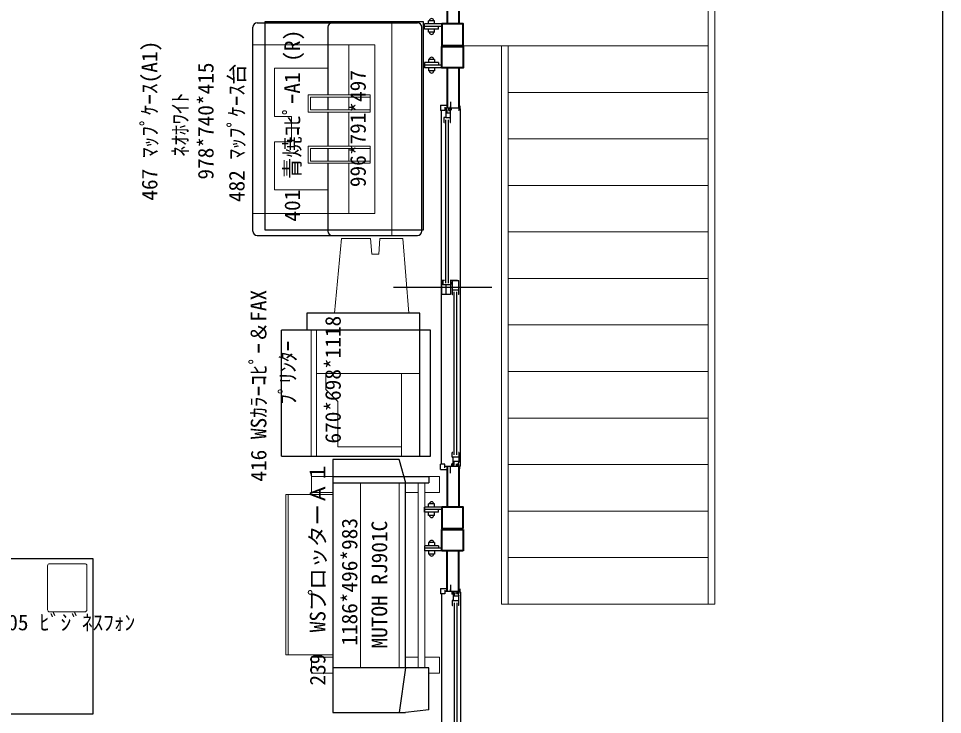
# Model space of a CAD drawing. Units: millimetres, scale not verified. Extents: x -9739 to 9926, y -7024 to 6958.
# Drawn here: x 5594 to 9923, y -4137 to -877 of the extents above; entities that cross this region are included whole.
import ezdxf
from ezdxf.enums import TextEntityAlignment as Align

# ---------------------------------------------------------------- set-up
doc = ezdxf.new("R2010")
doc.units = ezdxf.units.MM
doc.header["$LTSCALE"] = 50
for name, color, linetype, lineweight in [('0-0', 7, 'Continuous', 25), ('0-1', 7, 'Continuous', 25), ('0-2', 4, 'Continuous', 18), ('0-4', 7, 'Continuous', 25)]:
    doc.layers.add(name, color=color, linetype=linetype, lineweight=lineweight)
doc.styles.add('ＭＳ ゴシック', font='')
doc.styles.get('ＭＳ ゴシック').set_extended_font_data('MS Gothic')

msp = doc.modelspace()

# ---------------------------------------------------------------- linework, layer by layer
at = {"layer": '0-0'}
msp.add_lwpolyline([(-9739.2, 6958.36), (9922.96, 6958.36), (9922.96, -7024.08)], dxfattribs=at)
at = {"layer": '0-1', "color": 2, "lineweight": 40}
for p, q in [((7601.47, -712.3), (7601.47, -902.3)), ((7656.47, -712.3), (7656.47, -902.3)), ((7601.47, -1107.3), (7601.47, -1297.3)), ((7656.47, -1107.3), (7656.47, -1297.3)), ((7601.47, -2975.3), (7601.47, -3165.3)), ((7656.47, -2975.3), (7656.47, -3165.3)), ((7576.47, -3270.3), (7676.47, -3270.3)), ((7576.47, -3370.3), (7576.47, -3270.3)), ((7676.47, -3270.3), (7676.47, -3370.3)), ((7676.47, -3370.3), (7576.47, -3370.3)), ((7601.47, -3560.3), (7601.47, -3370.3)), ((7656.47, -3560.3), (7656.47, -3370.3))]:
    msp.add_line(p, q, dxfattribs=at)
at = {"layer": '0-1'}
for p, q in [((7496.47, -926.3), (7496.47, -902.3)), ((7576.47, -902.3), (7496.47, -902.3)), ((7542.97, -887.3), (7514.97, -887.3)), ((7514.97, -902.3), (7514.97, -887.3)), ((7542.97, -902.3), (7542.97, -887.3)), ((7576.47, -914.3), (7496.47, -914.3)), ((7561.47, -926.3), (7496.47, -926.3)), ((7514.97, -941.3), (7514.97, -926.3)), ((7542.97, -941.3), (7514.97, -941.3)), ((7542.97, -941.3), (7542.97, -926.3)), ((7561.47, -926.3), (7561.47, -914.3)), ((7542.97, -1068.3), (7514.97, -1068.3)), ((7514.97, -1068.3), (7514.97, -1083.3)), ((7542.97, -1068.3), (7542.97, -1083.3)), ((7496.47, -1083.3), (7496.47, -1107.3)), ((7561.47, -1083.3), (7496.47, -1083.3)), ((7576.47, -1095.3), (7496.47, -1095.3)), ((7576.47, -1107.3), (7496.47, -1107.3)), ((7514.97, -1107.3), (7514.97, -1122.3)), ((7542.97, -1122.3), (7514.97, -1122.3)), ((7542.97, -1107.3), (7542.97, -1122.3)), ((7561.47, -1083.3), (7561.47, -1095.3)), ((7571.47, -1283.3), (7571.47, -1308.3)), ((7571.47, -1283.3), (7601.47, -1283.3)), ((7591.22, -1291.3), (7591.22, -1308.3)), ((7661.22, -1297.3), (7591.22, -1297.3)), ((7609.97, -1305.3), (7609.97, -1297.3)), ((7618.22, -1291.3), (7615.22, -1291.3)), ((7618.22, -1266.3), (7618.22, -1297.3)), ((7621.37, -1297.3), (7621.37, -1305.3)), ((7664.22, -1300.8), (7660.72, -1297.3)), ((7661.22, -1286), (7661.22, -1297.3)), ((7576.22, -1308.3), (7571.47, -1308.3)), ((7576.22, -2964.3), (7576.22, -1308.3)), ((7591.22, -1308.3), (7576.22, -1308.3)), ((7585.97, -1340.8), (7585.97, -1363.3)), ((7595.97, -1340.8), (7585.97, -1340.8)), ((7595.97, -1303.3), (7595.97, -1341.75)), ((7600.17, -1303.3), (7595.97, -1303.3)), ((7617.47, -1320.55), (7595.97, -1320.55)), ((7617.47, -1341.75), (7595.97, -1341.75)), ((7600.17, -1303.3), (7600.17, -1320.55)), ((7609.97, -1305.3), (7609.47, -1310.3)), ((7614.47, -1300.3), (7614.47, -1302.3)), ((7617.47, -1300.3), (7614.47, -1300.3)), ((7614.47, -1305.3), (7614.47, -1307.3)), ((7617.47, -1307.3), (7614.47, -1307.3)), ((7617.47, -1363.3), (7617.47, -1300.3)), ((7664.22, -2971.8), (7664.22, -1300.8)), ((7589.17, -1363.3), (7585.97, -1363.3)), ((7588.07, -1363.3), (7589.47, -1363.3)), ((7596.47, -2115.8), (7596.47, -1351.3)), ((7608.47, -2115.8), (7608.47, -1351.3)), ((7615.47, -1363.3), (7617.47, -1363.3)), ((7575.97, -2103.8), (7575.97, -2168.8)), ((7589.47, -2103.8), (7575.97, -2103.8)), ((7582.27, -2103.8), (7582.27, -2124.8)), ((7617.47, -2103.8), (7615.47, -2103.8)), ((7617.47, -2103.8), (7617.47, -2168.8)), ((7617.47, -2120.1), (7623.07, -2120.1)), ((7619.47, -2103.8), (7656.47, -2103.8)), ((7619.47, -2116.8), (7619.47, -2103.8)), ((7651.17, -2103.8), (7619.97, -2103.8)), ((7623.07, -2111.8), (7623.07, -2120.1)), ((7624.97, -2103.8), (7624.97, -2168.8)), ((7656.47, -2168.8), (7656.47, -2103.8)), ((7810.89, -2136.3), (7350.88, -2136.3)), ((7617.47, -2124.8), (7582.27, -2124.8)), ((7597.72, -2168.8), (7597.72, -2124.8)), ((7624.97, -2147), (7656.47, -2147)), ((7635.47, -2921.3), (7635.47, -2156.8)), ((7647.47, -2921.3), (7647.47, -2156.8)), ((7617.47, -2168.8), (7575.97, -2168.8)), ((7628.17, -2168.8), (7624.97, -2168.8)), ((7627.07, -2168.8), (7628.47, -2168.8)), ((7656.47, -2168.8), (7654.47, -2168.8)), ((7628.17, -2909.3), (7624.97, -2909.3)), ((7625.97, -2931.8), (7630.97, -2931.8)), ((7627.07, -2909.3), (7628.47, -2909.3)), ((7630.97, -2969.3), (7630.97, -2930.85)), ((7656.47, -2930.85), (7630.97, -2930.85)), ((7630.97, -2954.3), (7630.97, -2931.8)), ((7656.47, -2909.3), (7654.47, -2909.3)), ((7656.47, -2909.3), (7656.47, -2954.31)), ((7571.47, -2989.3), (7571.47, -2964.3)), ((7576.22, -2964.3), (7571.47, -2964.3)), ((7591.22, -2964.3), (7576.22, -2964.3)), ((7591.22, -2981.3), (7591.22, -2964.3)), ((7618.22, -2981.3), (7615.22, -2981.3)), ((7618.22, -3006.3), (7618.22, -2975.3)), ((7623.47, -2975.3), (7623.47, -2962.8)), ((7627.47, -2962.8), (7623.47, -2962.8)), ((7627.47, -2975.3), (7627.47, -2962.8)), ((7656.47, -2952.6), (7630.97, -2952.6)), ((7635.17, -2969.3), (7630.97, -2969.3)), ((7635.17, -2969.3), (7635.17, -2952.6)), ((7644.47, -2962.3), (7644.97, -2967.28)), ((7644.97, -2967.31), (7644.97, -2975.3)), ((7649.47, -2967.3), (7649.47, -2965.3)), ((7652.47, -2965.3), (7649.47, -2965.3)), ((7649.47, -2972.3), (7649.47, -2970.3)), ((7652.47, -2972.3), (7649.47, -2972.3)), ((7652.47, -2965.24), (7656.47, -2954.31)), ((7652.47, -2965.24), (7652.47, -2972.3)), ((7656.97, -2965.3), (7655.47, -2965.3)), ((7656.97, -2975.3), (7656.97, -2965.3)), ((7664.22, -2971.8), (7660.72, -2975.3)), ((7571.47, -2989.3), (7601.47, -2989.3)), ((7542.97, -3150.3), (7514.97, -3150.3)), ((7514.97, -3165.3), (7514.97, -3150.3)), ((7542.97, -3165.3), (7542.97, -3150.3)), ((7496.47, -3189.3), (7496.47, -3165.3)), ((7576.47, -3165.3), (7496.47, -3165.3)), ((7576.47, -3177.3), (7496.47, -3177.3)), ((7561.47, -3189.3), (7496.47, -3189.3)), ((7514.97, -3204.3), (7514.97, -3189.3)), ((7542.97, -3204.3), (7542.97, -3189.3)), ((7561.47, -3189.3), (7561.47, -3177.3)), ((7542.97, -3204.3), (7514.97, -3204.3)), ((7514.97, -3331.3), (7514.97, -3346.3)), ((7542.97, -3331.3), (7514.97, -3331.3)), ((7542.97, -3331.3), (7542.97, -3346.3)), ((7561.47, -3346.3), (7496.47, -3346.3)), ((7496.47, -3346.3), (7496.47, -3370.3)), ((7576.47, -3358.3), (7496.47, -3358.3)), ((7576.47, -3370.3), (7496.47, -3370.3)), ((7514.97, -3370.3), (7514.97, -3385.3)), ((7542.97, -3370.3), (7542.97, -3385.3)), ((7561.47, -3346.3), (7561.47, -3358.3)), ((7542.97, -3385.3), (7514.97, -3385.3)), ((7571.47, -3546.3), (7601.47, -3546.3)), ((7571.47, -3546.3), (7571.47, -3571.3)), ((7618.22, -3529.3), (7618.22, -3560.3)), ((7661.22, -3549), (7661.22, -3560.3)), ((7576.22, -3571.3), (7571.47, -3571.3)), ((7591.22, -3571.3), (7576.22, -3571.3)), ((7576.22, -3571.3), (7576.22, -5227.3)), ((7591.22, -3554.3), (7591.22, -3571.3)), ((7661.22, -3560.3), (7591.22, -3560.3)), ((7618.22, -3554.3), (7615.22, -3554.3)), ((7623.47, -3560.3), (7623.47, -3572.8)), ((7627.47, -3572.8), (7623.47, -3572.8)), ((7627.47, -3560.3), (7627.47, -3572.8)), ((7635.17, -3566.3), (7630.97, -3566.3)), ((7630.97, -3566.3), (7630.97, -3604.75)), ((7630.97, -3581.3), (7630.97, -3603.8)), ((7656.47, -3583), (7630.97, -3583)), ((7635.17, -3566.3), (7635.17, -3583)), ((7644.47, -3573.3), (7644.97, -3568.31)), ((7644.97, -3568.28), (7644.97, -3560.3)), ((7649.47, -3568.3), (7649.47, -3570.3)), ((7652.47, -3570.3), (7649.47, -3570.3)), ((7652.47, -3570.36), (7652.47, -3563.3)), ((7652.47, -3570.36), (7656.47, -3581.29)), ((7656.97, -3570.3), (7655.47, -3570.3)), ((7656.47, -3626.3), (7656.47, -3581.29)), ((7656.97, -3560.3), (7656.97, -3570.3)), ((7664.22, -3563.8), (7660.72, -3560.3)), ((7664.22, -3563.8), (7664.22, -5234.8)), ((7624.97, -3603.8), (7624.97, -3626.3)), ((7630.47, -3603.8), (7624.97, -3603.8)), ((7628.17, -3626.3), (7624.97, -3626.3)), ((7625.97, -3603.8), (7630.97, -3603.8)), ((7627.07, -3626.3), (7628.47, -3626.3)), ((7656.47, -3604.75), (7630.97, -3604.75)), ((7635.47, -3614.3), (7635.47, -4378.8)), ((7647.47, -3614.3), (7647.47, -4378.8)), ((7656.47, -3626.3), (7654.47, -3626.3))]:
    msp.add_line(p, q, dxfattribs=at)
at = {"layer": '0-1', "color": 2, "lineweight": 40}
for points in [[(7676.47, -1002.3), (7676.47, -902.3), (7576.47, -902.3), (7576.47, -1002.3)], [(7676.47, -1007.3), (7676.47, -1107.3), (7576.47, -1107.3), (7576.47, -1007.3)], [(7676.47, -3265.3), (7676.47, -3165.3), (7576.47, -3165.3), (7576.47, -3265.3)]]:
    msp.add_lwpolyline(points, close=True, dxfattribs=at)
at = {"layer": '0-1'}
for points in [[(7656.97, -1297.3), (7656.97, -1307.3), (7655.47, -1307.3)], [(7630.47, -2931.8), (7624.97, -2931.8), (7624.97, -2909.3)], [(7661.22, -2986.6), (7661.22, -2975.3), (7591.22, -2975.3)], [(7652.47, -3563.3), (7649.47, -3563.3), (7649.47, -3565.3)]]:
    msp.add_lwpolyline(points, dxfattribs=at)
for centre, radius, start, end in [((7528.97, -887.3), 10, 0, 180), ((7528.97, -941.3), 10, 180, 0), ((7528.97, -1068.3), 10, 0, 180), ((7528.97, -1122.3), 10, 180, 0), ((7644.67, -2967.31), 0.3, 0, 5.71059), ((7528.97, -3150.3), 10, 0, 180), ((7528.97, -3204.3), 10, 180, 0), ((7528.97, -3331.3), 10, 0, 180), ((7528.97, -3385.3), 10, 180, 0), ((7644.67, -3568.28), 0.3, 354.2894, 0)]:
    msp.add_arc(centre, radius, start, end, dxfattribs=at)
at = {"layer": '0-2'}
for p, q in [((8856.47, -3619.8), (8856.47, 5781.7)), ((8824.47, -3619.8), (8824.47, 5751.7)), ((7676.47, -1004.8), (7888.47, -1004.8)), ((7856.47, -1004.8), (7856.47, -3619.8)), ((7888.47, -1004.8), (7888.47, -3619.8)), ((7888.47, -1004.8), (8824.47, -1004.8)), ((7888.47, -1222.72), (8824.47, -1222.72)), ((7888.47, -1440.63), (8824.47, -1440.63)), ((7888.47, -1658.55), (8824.47, -1658.55)), ((7888.47, -1876.47), (8824.47, -1876.47)), ((7888.47, -2094.38), (8824.47, -2094.38)), ((7888.47, -2312.3), (8824.47, -2312.3)), ((7888.47, -2530.22), (8824.47, -2530.22)), ((7888.47, -2748.13), (8824.47, -2748.13)), ((7888.47, -2966.05), (8824.47, -2966.05)), ((7888.47, -3183.97), (8824.47, -3183.97)), ((7888.47, -3401.88), (8824.47, -3401.88)), ((7888.47, -3619.8), (7856.47, -3619.8))]:
    msp.add_line(p, q, dxfattribs=at)
msp.add_lwpolyline([(7888.47, -3619.8), (8824.47, -3619.8), (8856.47, -3619.8)], dxfattribs=at)
at = {"layer": '0-4'}
for p, q in [((6712.07, -896.94), (7463.07, -896.94)), ((6692.07, -1872.94), (6692.07, -916.94)), ((7043.07, -916.94), (7043.07, -1234.94)), ((7483.07, -1872.94), (7483.07, -916.94)), ((7043.07, -1244.94), (7043.07, -1304.94)), ((7043.07, -1314.94), (7043.07, -1474.94)), ((7043.07, -1484.94), (7043.07, -1544.94)), ((7043.07, -1554.94), (7043.07, -1872.94)), ((6712.07, -1892.94), (7463.07, -1892.94)), ((6945.28, -2257.11), (6945.28, -2337.11)), ((6825.28, -2927.11), (6825.28, -2337.11)), ((7523.28, -2337.11), (6825.28, -2337.11)), ((7523.28, -2927.11), (7523.28, -2337.11)), ((6825.28, -2927.11), (7523.28, -2927.11)), ((7376.76, -2941.98), (7066.76, -2941.98)), ((7066.76, -2941.98), (7066.76, -4127.98)), ((7066.76, -3021.98), (7516.76, -3021.98)), ((7516.76, -3021.98), (7516.76, -3051.98)), ((7066.76, -3051.98), (7516.76, -3051.98)), ((7406.76, -3917.98), (7406.76, -3051.98)), ((7516.76, -3917.98), (7066.76, -3917.98)), ((7406.76, -3917.98), (7376.76, -4127.98)), ((7516.76, -4115.26), (7516.76, -3917.98)), ((7066.76, -4127.98), (7406.76, -4127.98)), ((7516.76, -4115.26), (7406.76, -4127.98))]:
    msp.add_line(p, q, dxfattribs=at)
at = {"layer": '0-4', "color": 4, "lineweight": 18}
for p, q in [((7343.07, -1892.94), (7343.07, -896.94)), ((7263.07, -999.94), (6692.07, -999.94)), ((7140.69, -999.94), (7140.69, -1234.94)), ((7263.07, -1789.94), (7263.07, -999.94)), ((7043.07, -1109.94), (6793.07, -1109.94)), ((6793.07, -1109.94), (6793.07, -1334.94)), ((6951.41, -1234.94), (6951.41, -1314.94)), ((7241.64, -1234.94), (6951.41, -1234.94)), ((6961.41, -1244.94), (6961.41, -1304.94)), ((7241.64, -1244.94), (6961.41, -1244.94)), ((7140.69, -1244.94), (7140.69, -1304.94)), ((6873.07, -1334.94), (6793.07, -1334.94)), ((7241.64, -1304.94), (6961.41, -1304.94)), ((7140.69, -1314.94), (7140.69, -1474.94)), ((6793.07, -1454.94), (6793.07, -1679.94)), ((6951.41, -1474.94), (6951.41, -1554.94)), ((7241.64, -1474.94), (6951.41, -1474.94)), ((7140.69, -1484.94), (7140.69, -1544.94)), ((7241.64, -1544.94), (6961.41, -1544.94)), ((7140.69, -1554.94), (7140.69, -1789.94)), ((7043.07, -1679.94), (6793.07, -1679.94)), ((7263.07, -1789.94), (6692.07, -1789.94)), ((7073.57, -2257.11), (7106.9, -1907.11)), ((7243.32, -1907.11), (7106.9, -1907.11)), ((7248.82, -1981.39), (7243.32, -1907.11)), ((7281.32, -1981.39), (7286.63, -1907.11)), ((7393.88, -1907.11), (7286.63, -1907.11)), ((7422.78, -2257.11), (7393.88, -1907.11)), ((7281.32, -1981.39), (7248.82, -1981.39)), ((6965.28, -2337.11), (6965.28, -2927.11)), ((6989.53, -2337.11), (6989.53, -2927.11)), ((7473.28, -2539.97), (6989.53, -2539.97)), ((7387.98, -2927.11), (7387.98, -2539.97)), ((7066.76, -3021.98), (6966.76, -3021.98)), ((6966.76, -3021.98), (6966.76, -3096.98)), ((7196.76, -3051.98), (7196.76, -3917.98)), ((7377.86, -3051.98), (7376.98, -3917.98)), ((7466.76, -3051.98), (7466.76, -3917.98)), ((7496.76, -3051.98), (7496.76, -3917.98)), ((7066.76, -3106.98), (6846.76, -3106.98)), ((6846.76, -3857.98), (6846.76, -3106.98)), ((6856.76, -3857.98), (6856.76, -3106.98)), ((7066.76, -3096.98), (6966.76, -3096.98)), ((7406.76, -3096.98), (7466.76, -3096.98)), ((7496.76, -3096.98), (7566.76, -3096.98)), ((5729.87, -3646.58), (5729.87, -3440.58)), ((5903.87, -3430.58), (5739.87, -3430.58)), ((5913.87, -3646.58), (5913.87, -3440.58)), ((5739.87, -3656.58), (5903.87, -3656.58)), ((7066.76, -3857.98), (6846.76, -3857.98)), ((6966.76, -3867.98), (6966.76, -3942.98)), ((7066.76, -3867.98), (6966.76, -3867.98)), ((7466.76, -3867.98), (7406.76, -3867.98)), ((7566.76, -3867.98), (7496.76, -3867.98)), ((7566.76, -3867.98), (7566.76, -3942.98)), ((7066.76, -3942.98), (6966.76, -3942.98)), ((7566.76, -3942.98), (7516.76, -3942.98))]:
    msp.add_line(p, q, dxfattribs=at)
at = {"layer": '0-4'}
for points in [[(6749.34, -890.26), (7489.34, -890.26), (7489.34, -1868.26), (6749.34, -1868.26)], [(5942.13, -3406.12), (5942.13, -4136.12), (4482.13, -4136.12), (4482.13, -3406.12)]]:
    msp.add_lwpolyline(points, close=True, dxfattribs=at)
at = {"layer": '0-4', "color": 4, "lineweight": 18}
for points in [[(7241.64, -1234.94), (7241.64, -1314.94), (6951.41, -1314.94)], [(6873.07, -1334.94), (6873.07, -1454.94), (6793.07, -1454.94)], [(7241.64, -1474.94), (7241.64, -1554.94), (6951.41, -1554.94)], [(7241.64, -1484.94), (6961.41, -1484.94), (6961.41, -1544.94)], [(7034.22, -2539.97), (7034.22, -2614.45), (7090.07, -2670.31), (7090.07, -2882.57), (7387.98, -2882.57)], [(7516.76, -3021.98), (7566.76, -3021.98), (7566.76, -3096.98)]]:
    msp.add_lwpolyline(points, dxfattribs=at)
at = {"layer": '0-4'}
for points in [[(7473.28, -2927.11), (7473.28, -2257.11), (6945.28, -2257.11)], [(7376.76, -2941.98), (7377.96, -2946.38), (7406.76, -3051.98)]]:
    msp.add_lwpolyline(points, dxfattribs=at)
for centre, start, end in [((6712.07, -916.94), 90, 180), ((7063.07, -916.94), 90, 180), ((7463.07, -916.94), 0, 90), ((6712.07, -1872.94), 180, 270), ((7063.07, -1872.94), 180, 270), ((7463.07, -1872.94), 270, 0)]:
    msp.add_arc(centre, 20, start, end, dxfattribs=at)
at = {"layer": '0-4', "color": 4, "lineweight": 18}
for centre, start, end in [((5739.87, -3440.58), 90, 180), ((5903.87, -3440.58), 0, 90), ((5739.87, -3646.58), 180, 270), ((5903.87, -3646.58), 270, 0)]:
    msp.add_arc(centre, 10, start, end, dxfattribs=at)

# ---------------------------------------------------------------- texts
at = {"layer": '0-4', "color": 4, "style": 'ＭＳ ゴシック'}
for s, p in [('401 青焼ｺﾋﾟｰA1 (R)', (6934.88, -1828.12)), ('467 ﾏｯﾌﾟｹｰｽ(A1)', (6266.39, -1729.94)), ('978*740*415', (6529.46, -1631.28)), ('482 ﾏｯﾌﾟｹｰｽ台', (6674.63, -1736.87)), ('996*791*497', (7242.78, -1666.6)), ('ﾈｵﾎﾜｲﾄ', (6409.88, -1523.66)), ('416 WSｶﾗｰｺﾋﾟｰ＆FAX', (6777.19, -3046.48)), ('670*698*1118', (7125.59, -2867.77)), ('ﾌﾟﾘﾝﾀｰ', (6914.47, -2686.11)), ('239\u3000WSプロッターＡ１', (7053.83, -4001.66)), ('1186*496*983', (7203.14, -3815.03)), ('MUTOH RJ901C', (7343.11, -3828.09))]:
    msp.add_text(s, height=73.31, rotation=90, dxfattribs=at).set_placement(p, align=Align.BOTTOM_LEFT)
msp.add_text('505 ﾋﾞｼﾞﾈｽﾌｫﾝ', height=73.31, dxfattribs=at).set_placement((5491.05, -3764.73), align=Align.BOTTOM_LEFT)

doc.saveas('drawing.dxf')
